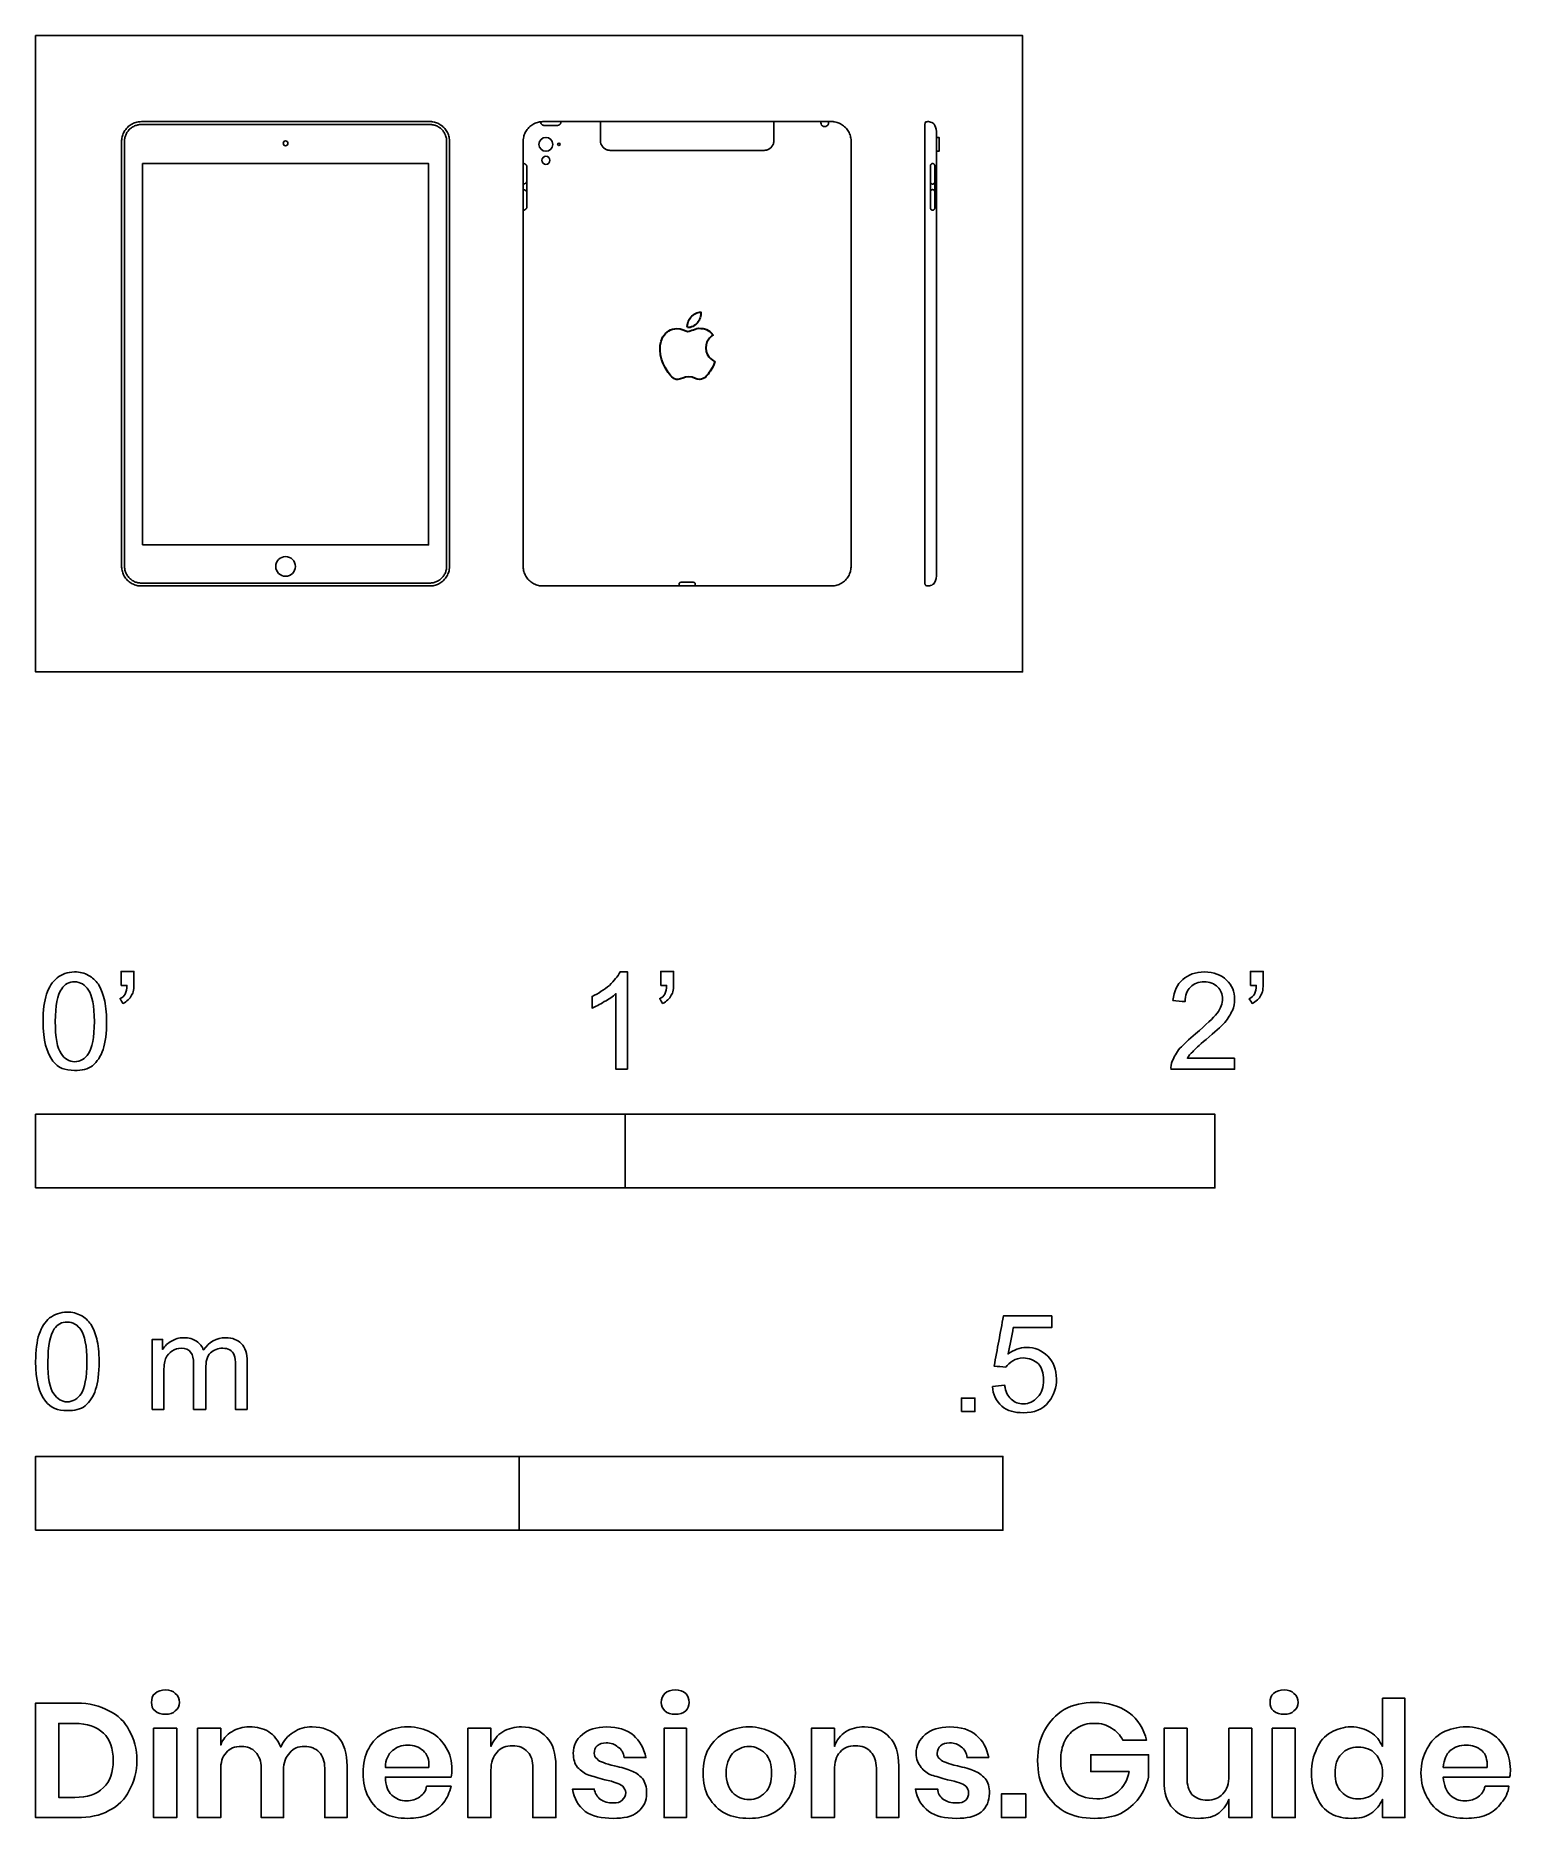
# Model space of a CAD drawing. Header units: metres. Extents: x 0 to 0.762, y -0.593 to 0.329.
import ezdxf

# ---------------------------------------------------------------- set-up
doc = ezdxf.new("R2010")
doc.units = ezdxf.units.M
for name, color, linetype, true_color in [('AG-DETAIL-DIAGRAM', 7, 'Continuous', 0xccff66), ('AG-DETAILS', 7, 'Continuous', 0x66ffff), ('AG-DIGITAL', 7, 'Continuous', 0x66ccff), ('N-SYMB', 7, 'Continuous', 0x800040), ('X-DIMENSIONS.GUIDE', 7, 'Continuous', 0x800080), ('X-VPRT', 6, 'Continuous', 0xff00ff)]:
    doc.layers.add(name, color=color, linetype=linetype, true_color=true_color)

msp = doc.modelspace()

# ---------------------------------------------------------------- linework, layer by layer
at = {"layer": 'AG-DETAIL-DIAGRAM'}
msp.add_rational_spline([(0.38164, 0.28445), (0.38164, 0.27954), (0.38164, 0.27463), (0.38164, 0.26962), (0.37663, 0.26962), (0.35671, 0.26962), (0.3368, 0.26962), (0.31689, 0.26962), (0.29697, 0.26962), (0.29196, 0.26962), (0.29196, 0.27463), (0.29196, 0.27954), (0.29196, 0.28445)], [1, 1, 1, 0.707106781187, 1, 1, 1, 1, 1, 0.707106781187, 1, 1, 1], degree=2, knots=[-2.349077, -2.349077, -2.349077, -1.962531, -1.962531, -1.652673, -1.652673, -0.084666, -0.084666, 1.483342, 1.483342, 1.7932, 1.7932, 2.179746, 2.179746, 2.179746], dxfattribs=at)
at = {"layer": 'AG-DETAILS'}
msp.add_circle((0.2705, 0.27272), 0.000644, dxfattribs=at)
msp.add_rational_spline([(0.05461, 0.04595), (0.04595, 0.04595), (0.04595, 0.05461), (0.04595, 0.16445), (0.04595, 0.27429), (0.04595, 0.28295), (0.05461, 0.28295), (0.1292, 0.28295), (0.20379, 0.28295), (0.21245, 0.28295), (0.21245, 0.27429), (0.21245, 0.16445), (0.21245, 0.05461), (0.21245, 0.04595), (0.20379, 0.04595), (0.1292, 0.04595), (0.05461, 0.04595)], [1, 0.707106781186, 1, 1, 1, 0.707106781187, 1, 1, 1, 0.707106781187, 1, 1, 1, 0.707106781186, 1, 1, 1], degree=2, knots=[0, 0, 0, 0.628319, 0.628319, 9.277137, 9.277137, 9.905456, 9.905456, 15.778684, 15.778684, 16.407003, 16.407003, 25.055822, 25.055822, 25.68414, 25.68414, 31.557369, 31.557369, 31.557369], dxfattribs=at)
at = {"layer": 'AG-DETAILS', "lineweight": 35}
for points, knots in [([(0.33693, 0.178), (0.33888, 0.17785), (0.34088, 0.179), (0.3421, 0.18047), (0.34331, 0.18195), (0.34414, 0.184), (0.34391, 0.18604), (0.34216, 0.18597), (0.34003, 0.18487), (0.33877, 0.1834), (0.33765, 0.18209), (0.33666, 0.18001), (0.33693, 0.178)], [3, 3, 3, 3, 4, 4, 4, 5, 5, 5, 6, 6, 6, 7, 7, 7, 7]), ([(0.34649, 0.16751), (0.34645, 0.17193), (0.35009, 0.17405), (0.35025, 0.17415), (0.3482, 0.17715), (0.34501, 0.17756), (0.34388, 0.17761), (0.34116, 0.17788), (0.33858, 0.17601), (0.3372, 0.17601), (0.33583, 0.17601), (0.3337, 0.17757), (0.33145, 0.17752), (0.32849, 0.17748), (0.32576, 0.1758), (0.32423, 0.17315), (0.32116, 0.16782), (0.32345, 0.15991), (0.32644, 0.15559), (0.32791, 0.15347), (0.32965, 0.15108), (0.33195, 0.15117), (0.33416, 0.15126), (0.33499, 0.1526), (0.33766, 0.1526), (0.34033, 0.1526), (0.34108, 0.15117), (0.34342, 0.15121), (0.34579, 0.15126), (0.3473, 0.15338), (0.34875, 0.1555), (0.35043, 0.15796), (0.35113, 0.16033), (0.35117, 0.16046), (0.35111, 0.16048), (0.34653, 0.16224), (0.34649, 0.16751)], [0, 0, 0, 0, 1, 1, 1, 2, 2, 2, 3, 3, 3, 4, 4, 4, 5, 5, 5, 6, 6, 6, 7, 7, 7, 8, 8, 8, 9, 9, 9, 10, 10, 10, 11, 11, 11, 12, 12, 12, 12])]:
    msp.add_open_spline(points, degree=3, knots=knots, dxfattribs=at)
at = {"layer": 'AG-DIGITAL'}
msp.add_line((0.25399, 0.24737), (0.25399, 0.2541), dxfattribs=at)
for points in [[(0.46575, 0.26913), (0.46575, 0.27631), (0.46706, 0.27631), (0.46706, 0.26913)], [(0.05528, 0.06564), (0.05528, 0.26276), (0.20312, 0.26276), (0.20312, 0.06564)]]:
    msp.add_lwpolyline(points, close=True, dxfattribs=at)
for points in [[(0.46261, 0.25326), (0.46261, 0.24822)], [(0.46479, 0.24822), (0.46479, 0.25326)]]:
    msp.add_lwpolyline(points, dxfattribs=at)
for centre, radius in [((0.1292, 0.27324), 0.00125), ((0.26379, 0.27272), 0.00359), ((0.26379, 0.26446), 0.0021), ((0.1292, 0.05456), 0.00508)]:
    msp.add_circle(centre, radius, dxfattribs=at)
msp.add_arc((0.40793, 0.2839), 0.00201, 163.9759, 16.0241, dxfattribs=at)
for points, weights, knots in [([(0.05461, 0.04445), (0.04445, 0.04445), (0.04445, 0.05461), (0.04445, 0.16445), (0.04445, 0.27429), (0.04445, 0.28445), (0.05461, 0.28445), (0.1292, 0.28445), (0.20379, 0.28445), (0.21395, 0.28445), (0.21395, 0.27429), (0.21395, 0.16445), (0.21395, 0.05461), (0.21395, 0.04445), (0.20379, 0.04445), (0.1292, 0.04445), (0.05461, 0.04445)], [1, 0.707106781187, 1, 1, 1, 0.707106781187, 1, 1, 1, 0.707106781187, 1, 1, 1, 0.707106781187, 1, 1, 1], [0, 0, 0, 0.628319, 0.628319, 9.277137, 9.277137, 9.905456, 9.905456, 15.778684, 15.778684, 16.407003, 16.407003, 25.055822, 25.055822, 25.68414, 25.68414, 31.557369, 31.557369, 31.557369]), ([(0.26221, 0.04445), (0.25205, 0.04445), (0.25205, 0.05461), (0.25205, 0.16445), (0.25205, 0.27429), (0.25205, 0.28445), (0.26221, 0.28445), (0.3368, 0.28445), (0.41139, 0.28445), (0.42155, 0.28445), (0.42155, 0.27429), (0.42155, 0.16445), (0.42155, 0.05461), (0.42155, 0.04445), (0.41139, 0.04445), (0.3368, 0.04445), (0.26221, 0.04445)], [1, 0.707106781187, 1, 1, 1, 0.707106781187, 1, 1, 1, 0.707106781187, 1, 1, 1, 0.707106781187, 1, 1, 1], [0, 0, 0, 0.628319, 0.628319, 9.277137, 9.277137, 9.905456, 9.905456, 15.778684, 15.778684, 16.407003, 16.407003, 25.055822, 25.055822, 25.68414, 25.68414, 31.557369, 31.557369, 31.557369]), ([(0.26099, 0.28438), (0.26106, 0.28251), (0.26292, 0.28251), (0.2663, 0.28251), (0.26968, 0.28251), (0.27162, 0.28251), (0.27162, 0.28445)], [1, 0.72040607677, 1, 1, 1, 0.707106781187, 1], [0.0028945, 0.0028945, 0.0028945, 0.119717, 0.119717, 0.3858117, 0.3858117, 0.5055287, 0.5055287, 0.5055287]), ([(0.25205, 0.25217), (0.25399, 0.25217), (0.25399, 0.2541), (0.25399, 0.25748), (0.25399, 0.26086), (0.25399, 0.2628), (0.25205, 0.2628)], [1, 0.707106781187, 1, 1, 1, 0.707106781187, 1], [0, 0, 0, 0.119717, 0.119717, 0.3858117, 0.3858117, 0.5055287, 0.5055287, 0.5055287]), ([(0.4637, 0.25217), (0.46479, 0.25217), (0.46479, 0.25326), (0.46479, 0.25748), (0.46479, 0.26171), (0.46479, 0.2628), (0.4637, 0.2628), (0.46261, 0.2628), (0.46261, 0.26171), (0.46261, 0.25748), (0.46261, 0.25326), (0.46261, 0.25217), (0.4637, 0.25217)], [1, 0.707106781186, 1, 1, 1, 0.707106781186, 1, 0.707106781187, 1, 1, 1, 0.707106781187, 1], [0, 0, 0, 0.0675402, 0.0675402, 0.4000685, 0.4000685, 0.4676086, 0.4676086, 0.5351488, 0.5351488, 0.8676771, 0.8676771, 0.9352173, 0.9352173, 0.9352173]), ([(0.25205, 0.23868), (0.25399, 0.23868), (0.25399, 0.24061), (0.25399, 0.24399), (0.25399, 0.24737), (0.25399, 0.24931), (0.25205, 0.24931)], [1, 0.707106781187, 1, 1, 1, 0.707106781187, 1], [0, 0, 0, 0.119717, 0.119717, 0.3858117, 0.3858117, 0.5055287, 0.5055287, 0.5055287]), ([(0.4637, 0.23868), (0.46479, 0.23868), (0.46479, 0.23977), (0.46479, 0.24399), (0.46479, 0.24822), (0.46479, 0.24931), (0.4637, 0.24931), (0.46261, 0.24931), (0.46261, 0.24822), (0.46261, 0.24399), (0.46261, 0.23977), (0.46261, 0.23868), (0.4637, 0.23868)], [1, 0.707106781186, 1, 1, 1, 0.707106781186, 1, 0.707106781187, 1, 1, 1, 0.707106781187, 1], [0, 0, 0, 0.0675402, 0.0675402, 0.4000685, 0.4000685, 0.4676086, 0.4676086, 0.5351488, 0.5351488, 0.8676771, 0.8676771, 0.9352173, 0.9352173, 0.9352173]), ([(0.341, 0.0454), (0.341, 0.04445), (0.34005, 0.04445), (0.3368, 0.04445), (0.33355, 0.04445), (0.3326, 0.04445), (0.3326, 0.0454), (0.3326, 0.04635), (0.33355, 0.04635), (0.3368, 0.04635), (0.34005, 0.04635), (0.341, 0.04635), (0.341, 0.0454)], [1, 0.707106781187, 1, 1, 1, 0.707106781187, 1, 0.707106781187, 1, 1, 1, 0.707106781187, 1], [0, 0, 0, 0.0586138, 0.0586138, 0.1866768, 0.1866768, 0.2452906, 0.2452906, 0.3039044, 0.3039044, 0.4319675, 0.4319675, 0.4905813, 0.4905813, 0.4905813])]:
    msp.add_rational_spline(points, weights, degree=2, knots=knots, dxfattribs=at)
msp.add_open_spline([(0.46575, 0.27759), (0.46575, 0.28257), (0.46281, 0.28445), (0.46133, 0.28445), (0.45965, 0.28445), (0.45965, 0.28305), (0.45965, 0.24352), (0.45965, 0.20398), (0.45965, 0.16445), (0.45965, 0.12492), (0.45965, 0.08538), (0.45965, 0.04585), (0.45965, 0.04445), (0.46133, 0.04445), (0.46281, 0.04445), (0.46575, 0.04633), (0.46575, 0.05131), (0.46575, 0.08902), (0.46575, 0.12674), (0.46575, 0.16445), (0.46575, 0.20216), (0.46575, 0.23988), (0.46575, 0.27759)], degree=3, knots=[-5.17673, -5.17673, -5.17673, -5.17673, -5.007566, -4.838403, -4.66924, -4.66924, -4.66924, 0, 0, 0, 4.66924, 4.66924, 4.66924, 4.838403, 5.007566, 5.17673, 5.17673, 5.17673, 9.631177, 9.631177, 9.631177, 14.085625, 14.085625, 14.085625, 14.085625], dxfattribs=at)
at = {"layer": 'N-SYMB'}
for points in [[(0, -0.2667), (0, -0.2286), (0.3048, -0.2286), (0.3048, -0.2667)], [(0.3048, -0.2667), (0.3048, -0.2286), (0.6096, -0.2286), (0.6096, -0.2667)], [(0.47861, -0.38228), (0.47861, -0.37535), (0.48554, -0.37535), (0.48554, -0.38228)], [(0, -0.44362), (0, -0.40552), (0.25, -0.40552), (0.25, -0.44362)], [(0.25, -0.44362), (0.25, -0.40552), (0.5, -0.40552), (0.5, -0.44362)]]:
    msp.add_lwpolyline(points, close=True, dxfattribs=at)
for points, knots in [([(0.00383, -0.18067), (0.00383, -0.17494), (0.00443, -0.17012), (0.00564, -0.16651), (0.00684, -0.16289), (0.00865, -0.16018), (0.01106, -0.15808), (0.01347, -0.15627), (0.01648, -0.15506), (0.02009, -0.15506), (0.02281, -0.15506), (0.02522, -0.15567), (0.02732, -0.15687), (0.02943, -0.15777), (0.03094, -0.15958), (0.03244, -0.16139), (0.03365, -0.1635), (0.03455, -0.16591), (0.03546, -0.16892), (0.03606, -0.17193), (0.03666, -0.17585), (0.03666, -0.18067), (0.03666, -0.18669), (0.03606, -0.19151), (0.03485, -0.19512), (0.03365, -0.19874), (0.03184, -0.20145), (0.02943, -0.20356), (0.02702, -0.20536), (0.02401, -0.20597), (0.02009, -0.20597), (0.01528, -0.20597), (0.01166, -0.20476), (0.00895, -0.20115), (0.00564, -0.19693), (0.00383, -0.1903), (0.00383, -0.18067)], [0, 0, 0, 0, 1, 1, 1, 2, 2, 2, 3, 3, 3, 4, 4, 4, 5, 5, 5, 6, 6, 6, 7, 7, 7, 8, 8, 8, 9, 9, 9, 10, 10, 10, 11, 11, 11, 12, 12, 12, 12]), ([(0.04419, -0.16199), (0.04419, -0.15958), (0.04419, -0.15717), (0.04419, -0.15476), (0.0464, -0.15476), (0.04861, -0.15476), (0.05082, -0.15476), (0.05082, -0.15667), (0.05082, -0.15858), (0.05082, -0.16048), (0.05082, -0.1635), (0.05052, -0.16591), (0.04961, -0.16711), (0.04871, -0.16892), (0.0472, -0.17042), (0.04509, -0.17133), (0.04459, -0.17053), (0.04409, -0.16972), (0.04359, -0.16892), (0.04479, -0.16832), (0.0457, -0.16771), (0.0463, -0.16651), (0.0469, -0.1653), (0.0472, -0.1638), (0.0472, -0.16199), (0.0462, -0.16199), (0.0452, -0.16199), (0.04419, -0.16199)], [0, 0, 0, 0, 1, 1, 1, 2, 2, 2, 3, 3, 3, 4, 4, 4, 5, 5, 5, 6, 6, 6, 7, 7, 7, 8, 8, 8, 9, 9, 9, 9]), ([(0.306, -0.20536), (0.304, -0.20536), (0.30199, -0.20536), (0.29998, -0.20536), (0.29998, -0.19231), (0.29998, -0.17926), (0.29998, -0.16621), (0.29847, -0.16771), (0.29637, -0.16922), (0.29396, -0.17042), (0.29155, -0.17193), (0.28944, -0.17314), (0.28763, -0.17374), (0.28763, -0.17173), (0.28763, -0.16972), (0.28763, -0.16771), (0.29094, -0.16621), (0.29396, -0.1641), (0.29667, -0.16199), (0.29908, -0.15958), (0.30088, -0.15747), (0.30209, -0.15506), (0.30339, -0.15506), (0.3047, -0.15506), (0.306, -0.15506), (0.306, -0.17183), (0.306, -0.1886), (0.306, -0.20536)], [0, 0, 0, 0, 1, 1, 1, 2, 2, 2, 3, 3, 3, 4, 4, 4, 5, 5, 5, 6, 6, 6, 7, 7, 7, 8, 8, 8, 9, 9, 9, 9]), ([(0.32317, -0.16199), (0.32317, -0.15958), (0.32317, -0.15717), (0.32317, -0.15476), (0.32538, -0.15476), (0.32759, -0.15476), (0.3298, -0.15476), (0.3298, -0.15667), (0.3298, -0.15858), (0.3298, -0.16048), (0.3298, -0.1635), (0.3295, -0.16591), (0.3286, -0.16711), (0.32769, -0.16892), (0.32619, -0.17042), (0.32408, -0.17133), (0.32358, -0.17053), (0.32307, -0.16972), (0.32257, -0.16892), (0.32378, -0.16832), (0.32468, -0.16771), (0.32528, -0.16651), (0.32588, -0.1653), (0.32619, -0.1638), (0.32619, -0.16199), (0.32518, -0.16199), (0.32418, -0.16199), (0.32317, -0.16199)], [0, 0, 0, 0, 1, 1, 1, 2, 2, 2, 3, 3, 3, 4, 4, 4, 5, 5, 5, 6, 6, 6, 7, 7, 7, 8, 8, 8, 9, 9, 9, 9]), ([(0.61984, -0.19964), (0.61984, -0.20155), (0.61984, -0.20346), (0.61984, -0.20536), (0.6089, -0.20536), (0.59795, -0.20536), (0.58701, -0.20536), (0.58671, -0.20416), (0.58701, -0.20265), (0.58761, -0.20115), (0.58852, -0.19904), (0.58972, -0.19663), (0.59153, -0.19452), (0.59364, -0.19241), (0.59605, -0.19), (0.59966, -0.18699), (0.60508, -0.18247), (0.6087, -0.17886), (0.6108, -0.17645), (0.61261, -0.17374), (0.61352, -0.17133), (0.61352, -0.16892), (0.61352, -0.16651), (0.61261, -0.1644), (0.61111, -0.16289), (0.6093, -0.16109), (0.60689, -0.16018), (0.60418, -0.16018), (0.60117, -0.16018), (0.59876, -0.16109), (0.59695, -0.16289), (0.59514, -0.1647), (0.59424, -0.16711), (0.59424, -0.17042), (0.59213, -0.17022), (0.59002, -0.17002), (0.58791, -0.16982), (0.58852, -0.165), (0.59002, -0.16139), (0.59303, -0.15898), (0.59574, -0.15657), (0.59966, -0.15506), (0.60418, -0.15506), (0.609, -0.15506), (0.61291, -0.15657), (0.61562, -0.15928), (0.61864, -0.16199), (0.61984, -0.1653), (0.61984, -0.16922), (0.61984, -0.17103), (0.61954, -0.17314), (0.61864, -0.17494), (0.61773, -0.17705), (0.61653, -0.17886), (0.61472, -0.18127), (0.61261, -0.18338), (0.6096, -0.18609), (0.60508, -0.19), (0.60147, -0.19302), (0.59906, -0.19512), (0.59815, -0.19633), (0.59695, -0.19723), (0.59605, -0.19844), (0.59544, -0.19964), (0.60358, -0.19964), (0.61171, -0.19964), (0.61984, -0.19964)], [0, 0, 0, 0, 1, 1, 1, 2, 2, 2, 3, 3, 3, 4, 4, 4, 5, 5, 5, 6, 6, 6, 7, 7, 7, 8, 8, 8, 9, 9, 9, 10, 10, 10, 11, 11, 11, 12, 12, 12, 13, 13, 13, 14, 14, 14, 15, 15, 15, 16, 16, 16, 17, 17, 17, 18, 18, 18, 19, 19, 19, 20, 20, 20, 21, 21, 21, 22, 22, 22, 22]), ([(0.62797, -0.16199), (0.62797, -0.15958), (0.62797, -0.15717), (0.62797, -0.15476), (0.63018, -0.15476), (0.63239, -0.15476), (0.6346, -0.15476), (0.6346, -0.15667), (0.6346, -0.15858), (0.6346, -0.16048), (0.6346, -0.1635), (0.6343, -0.16591), (0.6334, -0.16711), (0.63249, -0.16892), (0.63099, -0.17042), (0.62888, -0.17133), (0.62838, -0.17053), (0.62787, -0.16972), (0.62737, -0.16892), (0.62858, -0.16832), (0.62948, -0.16771), (0.63008, -0.16651), (0.63068, -0.1653), (0.63099, -0.1638), (0.63099, -0.16199), (0.62998, -0.16199), (0.62898, -0.16199), (0.62797, -0.16199)], [0, 0, 0, 0, 1, 1, 1, 2, 2, 2, 3, 3, 3, 4, 4, 4, 5, 5, 5, 6, 6, 6, 7, 7, 7, 8, 8, 8, 9, 9, 9, 9]), ([(0.01015, -0.18067), (0.01015, -0.1891), (0.01106, -0.19452), (0.01317, -0.19723), (0.01497, -0.19994), (0.01738, -0.20145), (0.02009, -0.20145), (0.02311, -0.20145), (0.02552, -0.19994), (0.02732, -0.19723), (0.02913, -0.19452), (0.03034, -0.1891), (0.03034, -0.18067), (0.03034, -0.17253), (0.02913, -0.16711), (0.02732, -0.1644), (0.02552, -0.16169), (0.02311, -0.16018), (0.02009, -0.16018), (0.01738, -0.16018), (0.01497, -0.16139), (0.01347, -0.1638), (0.01136, -0.16681), (0.01015, -0.17253), (0.01015, -0.18067)], [0, 0, 0, 0, 1, 1, 1, 2, 2, 2, 3, 3, 3, 4, 4, 4, 5, 5, 5, 6, 6, 6, 7, 7, 7, 8, 8, 8, 8]), ([(0, -0.35649), (0, -0.35077), (0.0006, -0.34595), (0.00181, -0.34233), (0.00301, -0.33872), (0.00482, -0.33601), (0.00723, -0.3339), (0.00964, -0.33209), (0.01265, -0.33089), (0.01627, -0.33089), (0.01898, -0.33089), (0.02139, -0.33149), (0.02349, -0.33269), (0.0256, -0.3336), (0.02711, -0.3354), (0.02861, -0.33721), (0.02982, -0.33932), (0.03072, -0.34173), (0.03163, -0.34474), (0.03223, -0.34775), (0.03283, -0.35167), (0.03283, -0.35649), (0.03283, -0.36251), (0.03223, -0.36733), (0.03102, -0.37095), (0.02982, -0.37456), (0.02801, -0.37727), (0.0256, -0.37938), (0.02319, -0.38119), (0.02018, -0.38179), (0.01627, -0.38179), (0.01145, -0.38179), (0.00783, -0.38059), (0.00512, -0.37697), (0.00181, -0.37275), (0, -0.36613), (0, -0.35649)], [0, 0, 0, 0, 1, 1, 1, 2, 2, 2, 3, 3, 3, 4, 4, 4, 5, 5, 5, 6, 6, 6, 7, 7, 7, 8, 8, 8, 9, 9, 9, 10, 10, 10, 11, 11, 11, 12, 12, 12, 12]), ([(0.00633, -0.35649), (0.00633, -0.36492), (0.00723, -0.37034), (0.00934, -0.37306), (0.01114, -0.37577), (0.01355, -0.37727), (0.01627, -0.37727), (0.01928, -0.37727), (0.02169, -0.37577), (0.02349, -0.37306), (0.0253, -0.37034), (0.02651, -0.36492), (0.02651, -0.35649), (0.02651, -0.34836), (0.0253, -0.34293), (0.02349, -0.34022), (0.02169, -0.33751), (0.01928, -0.33601), (0.01627, -0.33601), (0.01355, -0.33601), (0.01114, -0.33721), (0.00964, -0.33962), (0.00753, -0.34263), (0.00633, -0.34836), (0.00633, -0.35649)], [0, 0, 0, 0, 1, 1, 1, 2, 2, 2, 3, 3, 3, 4, 4, 4, 5, 5, 5, 6, 6, 6, 7, 7, 7, 8, 8, 8, 8]), ([(0.49458, -0.36933), (0.49669, -0.36913), (0.4988, -0.36893), (0.5009, -0.36873), (0.50151, -0.37204), (0.50241, -0.37415), (0.50422, -0.37596), (0.50602, -0.37746), (0.50813, -0.37837), (0.51054, -0.37837), (0.51355, -0.37837), (0.51596, -0.37716), (0.51807, -0.37475), (0.52018, -0.37264), (0.52108, -0.36963), (0.52108, -0.36602), (0.52108, -0.3624), (0.52018, -0.35969), (0.51837, -0.35758), (0.51627, -0.35578), (0.51355, -0.35457), (0.51054, -0.35457), (0.50843, -0.35457), (0.50663, -0.35517), (0.50512, -0.35608), (0.50361, -0.35698), (0.50241, -0.35819), (0.50151, -0.35939), (0.4995, -0.35919), (0.49749, -0.35899), (0.49548, -0.35879), (0.49709, -0.35015), (0.49869, -0.34152), (0.5003, -0.33288), (0.50863, -0.33288), (0.51697, -0.33288), (0.5253, -0.33288), (0.5253, -0.33489), (0.5253, -0.3369), (0.5253, -0.33891), (0.51867, -0.33891), (0.51205, -0.33891), (0.50542, -0.33891), (0.50452, -0.34343), (0.50361, -0.34794), (0.50271, -0.35246), (0.50572, -0.35035), (0.50873, -0.34915), (0.51205, -0.34915), (0.51657, -0.34915), (0.52018, -0.35066), (0.52319, -0.35367), (0.5262, -0.35668), (0.52771, -0.3606), (0.52771, -0.36541), (0.52771, -0.36993), (0.52651, -0.37385), (0.5238, -0.37716), (0.52048, -0.38138), (0.51627, -0.38288), (0.51054, -0.38288), (0.50602, -0.38288), (0.50241, -0.38198), (0.4994, -0.37957), (0.49669, -0.37686), (0.49488, -0.37355), (0.49458, -0.36933)], [0, 0, 0, 0, 1, 1, 1, 2, 2, 2, 3, 3, 3, 4, 4, 4, 5, 5, 5, 6, 6, 6, 7, 7, 7, 8, 8, 8, 9, 9, 9, 10, 10, 10, 11, 11, 11, 12, 12, 12, 13, 13, 13, 14, 14, 14, 15, 15, 15, 16, 16, 16, 17, 17, 17, 18, 18, 18, 19, 19, 19, 20, 20, 20, 21, 21, 21, 22, 22, 22, 22]), ([(0.06024, -0.38119), (0.06024, -0.36914), (0.06024, -0.35709), (0.06024, -0.34504), (0.06205, -0.34504), (0.06386, -0.34504), (0.06566, -0.34504), (0.06566, -0.34675), (0.06566, -0.34846), (0.06566, -0.35016), (0.06687, -0.34836), (0.06837, -0.34685), (0.07018, -0.34595), (0.07199, -0.34474), (0.0741, -0.34414), (0.07651, -0.34414), (0.07922, -0.34414), (0.08163, -0.34474), (0.08313, -0.34595), (0.08494, -0.34715), (0.08614, -0.34866), (0.08675, -0.35047), (0.08976, -0.34625), (0.09337, -0.34414), (0.09819, -0.34414), (0.10181, -0.34414), (0.10452, -0.34534), (0.10633, -0.34715), (0.10843, -0.34926), (0.10934, -0.35227), (0.10934, -0.35649), (0.10934, -0.36472), (0.10934, -0.37296), (0.10934, -0.38119), (0.10733, -0.38119), (0.10532, -0.38119), (0.10331, -0.38119), (0.10331, -0.37366), (0.10331, -0.36613), (0.10331, -0.3586), (0.10331, -0.35589), (0.10301, -0.35438), (0.10271, -0.35318), (0.10211, -0.35197), (0.10151, -0.35107), (0.1003, -0.35047), (0.0994, -0.34986), (0.09819, -0.34956), (0.09669, -0.34956), (0.09428, -0.34956), (0.09217, -0.35047), (0.09036, -0.35197), (0.08855, -0.35378), (0.08795, -0.35649), (0.08795, -0.3601), (0.08795, -0.36713), (0.08795, -0.37416), (0.08795, -0.38119), (0.08584, -0.38119), (0.08373, -0.38119), (0.08163, -0.38119), (0.08163, -0.37336), (0.08163, -0.36553), (0.08163, -0.35769), (0.08163, -0.35498), (0.08133, -0.35287), (0.08012, -0.35167), (0.07922, -0.35016), (0.07741, -0.34956), (0.0753, -0.34956), (0.07349, -0.34956), (0.07199, -0.34986), (0.07048, -0.35107), (0.06898, -0.35197), (0.06807, -0.35318), (0.06717, -0.35498), (0.06657, -0.35679), (0.06627, -0.3592), (0.06627, -0.36251), (0.06627, -0.36874), (0.06627, -0.37496), (0.06627, -0.38119), (0.06426, -0.38119), (0.06225, -0.38119), (0.06024, -0.38119)], [0, 0, 0, 0, 1, 1, 1, 2, 2, 2, 3, 3, 3, 4, 4, 4, 5, 5, 5, 6, 6, 6, 7, 7, 7, 8, 8, 8, 9, 9, 9, 10, 10, 10, 11, 11, 11, 12, 12, 12, 13, 13, 13, 14, 14, 14, 15, 15, 15, 16, 16, 16, 17, 17, 17, 18, 18, 18, 19, 19, 19, 20, 20, 20, 21, 21, 21, 22, 22, 22, 23, 23, 23, 24, 24, 24, 25, 25, 25, 26, 26, 26, 27, 27, 27, 28, 28, 28, 28])]:
    msp.add_open_spline(points, degree=3, knots=knots, dxfattribs=at)
at = {"layer": 'X-DIMENSIONS.GUIDE'}
for points in [[(0.07292, -0.546), (0.07292, -0.5922), (0.061, -0.5922), (0.061, -0.546)], [(0.33642, -0.546), (0.33642, -0.5922), (0.32487, -0.5922), (0.32487, -0.546)], [(0.65118, -0.546), (0.65118, -0.5922), (0.63927, -0.5922), (0.63927, -0.546)], [(0.51185, -0.57993), (0.51185, -0.5922), (0.49922, -0.5922), (0.49922, -0.57993)]]:
    msp.add_lwpolyline(points, close=True, dxfattribs=at)
for points, knots in [([(0.05234, -0.5626), (0.05234, -0.56838), (0.0509, -0.57379), (0.04837, -0.57812), (0.0462, -0.58282), (0.04259, -0.58607), (0.0379, -0.58859), (0.03321, -0.59112), (0.02779, -0.5922), (0.0213, -0.5922), (0.0142, -0.5922), (0.0071, -0.5922), (0, -0.5922), (0, -0.57247), (0, -0.55274), (0, -0.533), (0.0071, -0.533), (0.0142, -0.533), (0.0213, -0.533), (0.02779, -0.533), (0.03321, -0.53445), (0.0379, -0.53697), (0.04259, -0.53914), (0.0462, -0.54275), (0.04837, -0.54708), (0.0509, -0.55141), (0.05234, -0.55683), (0.05234, -0.5626)], [0, 0, 0, 0, 1, 1, 1, 2, 2, 2, 3, 3, 3, 4, 4, 4, 5, 5, 5, 6, 6, 6, 7, 7, 7, 8, 8, 8, 9, 9, 9, 9]), ([(0.05992, -0.53264), (0.05992, -0.53084), (0.06028, -0.52903), (0.06173, -0.52795), (0.06317, -0.52687), (0.06497, -0.52614), (0.06714, -0.52614), (0.06931, -0.52614), (0.07111, -0.52687), (0.07219, -0.52795), (0.07364, -0.52903), (0.07436, -0.53084), (0.07436, -0.53264), (0.07436, -0.53445), (0.07364, -0.53589), (0.07219, -0.53697), (0.07111, -0.53842), (0.06931, -0.53878), (0.06714, -0.53878), (0.06497, -0.53878), (0.06317, -0.53842), (0.06173, -0.53697), (0.06028, -0.53589), (0.05992, -0.53445), (0.05992, -0.53264)], [0, 0, 0, 0, 1, 1, 1, 2, 2, 2, 3, 3, 3, 4, 4, 4, 5, 5, 5, 6, 6, 6, 7, 7, 7, 8, 8, 8, 8]), ([(0.32343, -0.53264), (0.32343, -0.53084), (0.32415, -0.52903), (0.32523, -0.52795), (0.32667, -0.52687), (0.32848, -0.52614), (0.33065, -0.52614), (0.33281, -0.52614), (0.33462, -0.52687), (0.33606, -0.52795), (0.33714, -0.52903), (0.33786, -0.53084), (0.33786, -0.53264), (0.33786, -0.53445), (0.33714, -0.53589), (0.33606, -0.53697), (0.33462, -0.53842), (0.33281, -0.53878), (0.33065, -0.53878), (0.32848, -0.53878), (0.32667, -0.53842), (0.32523, -0.53697), (0.32415, -0.53589), (0.32343, -0.53445), (0.32343, -0.53264)], [0, 0, 0, 0, 1, 1, 1, 2, 2, 2, 3, 3, 3, 4, 4, 4, 5, 5, 5, 6, 6, 6, 7, 7, 7, 8, 8, 8, 8]), ([(0.54723, -0.53264), (0.55444, -0.53264), (0.56022, -0.53445), (0.56527, -0.53806), (0.56997, -0.54131), (0.57285, -0.54636), (0.5743, -0.55213), (0.57021, -0.55213), (0.56612, -0.55213), (0.56202, -0.55213), (0.56058, -0.54961), (0.55878, -0.54744), (0.55625, -0.546), (0.55372, -0.54419), (0.55083, -0.54347), (0.54723, -0.54347), (0.54398, -0.54347), (0.54073, -0.54419), (0.5382, -0.546), (0.53567, -0.54744), (0.53351, -0.54961), (0.53206, -0.5525), (0.53062, -0.55538), (0.5299, -0.55899), (0.5299, -0.5626), (0.5299, -0.5691), (0.5317, -0.57379), (0.53495, -0.5774), (0.5382, -0.58065), (0.54289, -0.58246), (0.54867, -0.58246), (0.55264, -0.58246), (0.55625, -0.58137), (0.5595, -0.57885), (0.56239, -0.57632), (0.56455, -0.57271), (0.56527, -0.56838), (0.55866, -0.56838), (0.55204, -0.56838), (0.54542, -0.56838), (0.54542, -0.56549), (0.54542, -0.5626), (0.54542, -0.55971), (0.55541, -0.55971), (0.56539, -0.55971), (0.57538, -0.55971), (0.57538, -0.56356), (0.57538, -0.56742), (0.57538, -0.57127), (0.5743, -0.57524), (0.57285, -0.57885), (0.57033, -0.58209), (0.5678, -0.58534), (0.56491, -0.58787), (0.56094, -0.59004), (0.55697, -0.59184), (0.55228, -0.59256), (0.54723, -0.59256), (0.54145, -0.59256), (0.5364, -0.59148), (0.5317, -0.58895), (0.52737, -0.58643), (0.52412, -0.58282), (0.5216, -0.57848), (0.51907, -0.57379), (0.51799, -0.56874), (0.51799, -0.5626), (0.51799, -0.55683), (0.51907, -0.55177), (0.5216, -0.54708), (0.52412, -0.54239), (0.52737, -0.53914), (0.5317, -0.53625), (0.5364, -0.53373), (0.54145, -0.53264), (0.54723, -0.53264)], [0, 0, 0, 0, 1, 1, 1, 2, 2, 2, 3, 3, 3, 4, 4, 4, 5, 5, 5, 6, 6, 6, 7, 7, 7, 8, 8, 8, 9, 9, 9, 10, 10, 10, 11, 11, 11, 12, 12, 12, 13, 13, 13, 14, 14, 14, 15, 15, 15, 16, 16, 16, 17, 17, 17, 18, 18, 18, 19, 19, 19, 20, 20, 20, 21, 21, 21, 22, 22, 22, 23, 23, 23, 24, 24, 24, 25, 25, 25, 25]), ([(0.63819, -0.53264), (0.63819, -0.53084), (0.63855, -0.52903), (0.63999, -0.52795), (0.64144, -0.52687), (0.64324, -0.52614), (0.64541, -0.52614), (0.64757, -0.52614), (0.64938, -0.52687), (0.65046, -0.52795), (0.65191, -0.52903), (0.65263, -0.53084), (0.65263, -0.53264), (0.65263, -0.53445), (0.65191, -0.53589), (0.65046, -0.53697), (0.64938, -0.53842), (0.64757, -0.53878), (0.64541, -0.53878), (0.64324, -0.53878), (0.64144, -0.53842), (0.63999, -0.53697), (0.63855, -0.53589), (0.63819, -0.53445), (0.63819, -0.53264)], [0, 0, 0, 0, 1, 1, 1, 2, 2, 2, 3, 3, 3, 4, 4, 4, 5, 5, 5, 6, 6, 6, 7, 7, 7, 8, 8, 8, 8]), ([(0.68006, -0.54528), (0.68403, -0.54528), (0.68728, -0.54636), (0.69017, -0.54816), (0.69306, -0.54997), (0.69486, -0.5525), (0.6963, -0.55538), (0.6963, -0.54708), (0.6963, -0.53878), (0.6963, -0.53048), (0.70015, -0.53048), (0.704, -0.53048), (0.70786, -0.53048), (0.70786, -0.55105), (0.70786, -0.57163), (0.70786, -0.5922), (0.704, -0.5922), (0.70015, -0.5922), (0.6963, -0.5922), (0.6963, -0.58907), (0.6963, -0.58594), (0.6963, -0.58282), (0.69486, -0.5857), (0.69306, -0.58823), (0.69017, -0.59004), (0.68728, -0.5922), (0.68403, -0.59256), (0.68006, -0.59256), (0.67609, -0.59256), (0.67284, -0.59184), (0.66959, -0.59004), (0.66634, -0.58823), (0.66382, -0.58534), (0.66237, -0.58173), (0.66057, -0.57812), (0.65949, -0.57415), (0.65949, -0.5691), (0.65949, -0.56441), (0.66057, -0.56008), (0.66237, -0.55647), (0.66382, -0.55286), (0.66634, -0.54997), (0.66959, -0.54816), (0.67284, -0.54636), (0.67609, -0.54528), (0.68006, -0.54528)], [0, 0, 0, 0, 1, 1, 1, 2, 2, 2, 3, 3, 3, 4, 4, 4, 5, 5, 5, 6, 6, 6, 7, 7, 7, 8, 8, 8, 9, 9, 9, 10, 10, 10, 11, 11, 11, 12, 12, 12, 13, 13, 13, 14, 14, 14, 15, 15, 15, 15]), ([(0.02021, -0.58173), (0.02671, -0.58173), (0.0314, -0.58029), (0.03501, -0.57668), (0.03862, -0.57343), (0.04007, -0.56874), (0.04007, -0.5626), (0.04007, -0.55647), (0.03862, -0.55177), (0.03501, -0.54852), (0.0314, -0.54528), (0.02671, -0.54347), (0.02021, -0.54347), (0.01745, -0.54347), (0.01468, -0.54347), (0.01191, -0.54347), (0.01191, -0.55623), (0.01191, -0.56898), (0.01191, -0.58173), (0.01468, -0.58173), (0.01745, -0.58173), (0.02021, -0.58173)], [0, 0, 0, 0, 1, 1, 1, 2, 2, 2, 3, 3, 3, 4, 4, 4, 5, 5, 5, 6, 6, 6, 7, 7, 7, 7]), ([(0.14294, -0.54528), (0.14836, -0.54528), (0.15305, -0.54708), (0.1563, -0.55033), (0.15955, -0.55394), (0.16099, -0.55899), (0.16099, -0.56549), (0.16099, -0.57439), (0.16099, -0.5833), (0.16099, -0.5922), (0.15714, -0.5922), (0.15329, -0.5922), (0.14944, -0.5922), (0.14944, -0.58366), (0.14944, -0.57512), (0.14944, -0.56657), (0.14944, -0.56296), (0.14836, -0.56044), (0.14655, -0.55827), (0.14475, -0.55647), (0.14222, -0.55538), (0.13897, -0.55538), (0.13572, -0.55538), (0.1332, -0.55647), (0.13139, -0.55863), (0.12923, -0.5608), (0.12814, -0.56369), (0.12814, -0.56766), (0.12814, -0.57584), (0.12814, -0.58402), (0.12814, -0.5922), (0.12429, -0.5922), (0.12044, -0.5922), (0.11659, -0.5922), (0.11659, -0.58366), (0.11659, -0.57512), (0.11659, -0.56657), (0.11659, -0.56296), (0.11551, -0.56044), (0.1137, -0.55827), (0.1119, -0.55647), (0.10937, -0.55538), (0.10649, -0.55538), (0.10288, -0.55538), (0.10035, -0.55647), (0.09854, -0.55863), (0.09638, -0.5608), (0.09566, -0.56369), (0.09566, -0.56766), (0.09566, -0.57584), (0.09566, -0.58402), (0.09566, -0.5922), (0.09169, -0.5922), (0.08771, -0.5922), (0.08374, -0.5922), (0.08374, -0.5768), (0.08374, -0.5614), (0.08374, -0.546), (0.08771, -0.546), (0.09169, -0.546), (0.09566, -0.546), (0.09566, -0.54889), (0.09566, -0.55177), (0.09566, -0.55466), (0.09674, -0.55177), (0.09854, -0.54925), (0.10143, -0.5478), (0.10396, -0.546), (0.10721, -0.54528), (0.11046, -0.54528), (0.11443, -0.54528), (0.11768, -0.546), (0.12056, -0.5478), (0.12309, -0.54961), (0.12526, -0.55213), (0.1267, -0.55574), (0.12814, -0.5525), (0.13031, -0.54997), (0.1332, -0.54816), (0.13608, -0.546), (0.13933, -0.54528), (0.14294, -0.54528)], [0, 0, 0, 0, 1, 1, 1, 2, 2, 2, 3, 3, 3, 4, 4, 4, 5, 5, 5, 6, 6, 6, 7, 7, 7, 8, 8, 8, 9, 9, 9, 10, 10, 10, 11, 11, 11, 12, 12, 12, 13, 13, 13, 14, 14, 14, 15, 15, 15, 16, 16, 16, 17, 17, 17, 18, 18, 18, 19, 19, 19, 20, 20, 20, 21, 21, 21, 22, 22, 22, 23, 23, 23, 24, 24, 24, 25, 25, 25, 26, 26, 26, 27, 27, 27, 27]), ([(0.21514, -0.56729), (0.21514, -0.56838), (0.21514, -0.56982), (0.21477, -0.57127), (0.20346, -0.57127), (0.19215, -0.57127), (0.18084, -0.57127), (0.18084, -0.5756), (0.18193, -0.57848), (0.18409, -0.58065), (0.18626, -0.58246), (0.18879, -0.58354), (0.19167, -0.58354), (0.19456, -0.58354), (0.19673, -0.58282), (0.19853, -0.58137), (0.20034, -0.58029), (0.20178, -0.57848), (0.20214, -0.57596), (0.20635, -0.57596), (0.21056, -0.57596), (0.21477, -0.57596), (0.21405, -0.57921), (0.21261, -0.58209), (0.2108, -0.58462), (0.20864, -0.58715), (0.20611, -0.58931), (0.20286, -0.59076), (0.19961, -0.5922), (0.19637, -0.59256), (0.1924, -0.59256), (0.1877, -0.59256), (0.18373, -0.59184), (0.18048, -0.59004), (0.17687, -0.58823), (0.17399, -0.58534), (0.17218, -0.58173), (0.17002, -0.57812), (0.16929, -0.57415), (0.16929, -0.5691), (0.16929, -0.56441), (0.17002, -0.56008), (0.17218, -0.55647), (0.17399, -0.55286), (0.17687, -0.54997), (0.18048, -0.54816), (0.18373, -0.54636), (0.1877, -0.54528), (0.1924, -0.54528), (0.19709, -0.54528), (0.20106, -0.54636), (0.20431, -0.54816), (0.20792, -0.54997), (0.21044, -0.55286), (0.21225, -0.5561), (0.21441, -0.55935), (0.21514, -0.56296), (0.21514, -0.56729)], [0, 0, 0, 0, 1, 1, 1, 2, 2, 2, 3, 3, 3, 4, 4, 4, 5, 5, 5, 6, 6, 6, 7, 7, 7, 8, 8, 8, 9, 9, 9, 10, 10, 10, 11, 11, 11, 12, 12, 12, 13, 13, 13, 14, 14, 14, 15, 15, 15, 16, 16, 16, 17, 17, 17, 18, 18, 18, 19, 19, 19, 19]), ([(0.25123, -0.54528), (0.25665, -0.54528), (0.26098, -0.54708), (0.26423, -0.55069), (0.26748, -0.55394), (0.26892, -0.55899), (0.26892, -0.56549), (0.26892, -0.57439), (0.26892, -0.5833), (0.26892, -0.5922), (0.26495, -0.5922), (0.26098, -0.5922), (0.25701, -0.5922), (0.25701, -0.58366), (0.25701, -0.57512), (0.25701, -0.56657), (0.25701, -0.56296), (0.25629, -0.56008), (0.25448, -0.55827), (0.25232, -0.5561), (0.24979, -0.55502), (0.24654, -0.55502), (0.24329, -0.55502), (0.2404, -0.5561), (0.2386, -0.55827), (0.23643, -0.56044), (0.23535, -0.56369), (0.23535, -0.56766), (0.23535, -0.57584), (0.23535, -0.58402), (0.23535, -0.5922), (0.23138, -0.5922), (0.22741, -0.5922), (0.22344, -0.5922), (0.22344, -0.5768), (0.22344, -0.5614), (0.22344, -0.546), (0.22741, -0.546), (0.23138, -0.546), (0.23535, -0.546), (0.23535, -0.54913), (0.23535, -0.55225), (0.23535, -0.55538), (0.23679, -0.55213), (0.2386, -0.54961), (0.24149, -0.5478), (0.24437, -0.546), (0.24762, -0.54528), (0.25123, -0.54528)], [0, 0, 0, 0, 1, 1, 1, 2, 2, 2, 3, 3, 3, 4, 4, 4, 5, 5, 5, 6, 6, 6, 7, 7, 7, 8, 8, 8, 9, 9, 9, 10, 10, 10, 11, 11, 11, 12, 12, 12, 13, 13, 13, 14, 14, 14, 15, 15, 15, 16, 16, 16, 16]), ([(0.29527, -0.54528), (0.30105, -0.54528), (0.30538, -0.54672), (0.30899, -0.54961), (0.31224, -0.5525), (0.3144, -0.5561), (0.31548, -0.56116), (0.31175, -0.56116), (0.30802, -0.56116), (0.30429, -0.56116), (0.30393, -0.55863), (0.30285, -0.55683), (0.30105, -0.55574), (0.2996, -0.5543), (0.29744, -0.55358), (0.29491, -0.55358), (0.2931, -0.55358), (0.29166, -0.55394), (0.29022, -0.55502), (0.28913, -0.5561), (0.28877, -0.55719), (0.28877, -0.55899), (0.28877, -0.56008), (0.28913, -0.56116), (0.29022, -0.56188), (0.29094, -0.56296), (0.29202, -0.56332), (0.29347, -0.56369), (0.29491, -0.56441), (0.29671, -0.56477), (0.29924, -0.56549), (0.30285, -0.56621), (0.30574, -0.56693), (0.3079, -0.56802), (0.31007, -0.56874), (0.31187, -0.57018), (0.31368, -0.57199), (0.31512, -0.57379), (0.31585, -0.57632), (0.31585, -0.57957), (0.31585, -0.58354), (0.3144, -0.58679), (0.31115, -0.58931), (0.30827, -0.59184), (0.30393, -0.59256), (0.29852, -0.59256), (0.29274, -0.59256), (0.28769, -0.59148), (0.28408, -0.58895), (0.28047, -0.58607), (0.27831, -0.58246), (0.27758, -0.5774), (0.28131, -0.5774), (0.28504, -0.5774), (0.28877, -0.5774), (0.28913, -0.57957), (0.29022, -0.58137), (0.29202, -0.58282), (0.29347, -0.5839), (0.29599, -0.58462), (0.29852, -0.58462), (0.30068, -0.58462), (0.30213, -0.58426), (0.30321, -0.58318), (0.30429, -0.58209), (0.30502, -0.58101), (0.30502, -0.57921), (0.30502, -0.57812), (0.30429, -0.57704), (0.30357, -0.57596), (0.30249, -0.57524), (0.30141, -0.57451), (0.29996, -0.57415), (0.29888, -0.57379), (0.29671, -0.57307), (0.29419, -0.57271), (0.29094, -0.57163), (0.28805, -0.5709), (0.28589, -0.57018), (0.28372, -0.56946), (0.28191, -0.56802), (0.28011, -0.56621), (0.27867, -0.56441), (0.27794, -0.56188), (0.27794, -0.55899), (0.27794, -0.55502), (0.27939, -0.55177), (0.28264, -0.54925), (0.28552, -0.54672), (0.28986, -0.54528), (0.29527, -0.54528)], [0, 0, 0, 0, 1, 1, 1, 2, 2, 2, 3, 3, 3, 4, 4, 4, 5, 5, 5, 6, 6, 6, 7, 7, 7, 8, 8, 8, 9, 9, 9, 10, 10, 10, 11, 11, 11, 12, 12, 12, 13, 13, 13, 14, 14, 14, 15, 15, 15, 16, 16, 16, 17, 17, 17, 18, 18, 18, 19, 19, 19, 20, 20, 20, 21, 21, 21, 22, 22, 22, 23, 23, 23, 24, 24, 24, 25, 25, 25, 26, 26, 26, 27, 27, 27, 28, 28, 28, 29, 29, 29, 30, 30, 30, 30]), ([(0.36891, -0.54528), (0.37324, -0.54528), (0.37721, -0.54636), (0.38082, -0.54816), (0.38443, -0.54997), (0.38732, -0.55286), (0.38948, -0.55647), (0.39165, -0.56008), (0.39273, -0.56441), (0.39273, -0.5691), (0.39273, -0.57415), (0.39165, -0.57812), (0.38948, -0.58173), (0.38732, -0.58534), (0.38443, -0.58823), (0.38082, -0.59004), (0.37721, -0.59184), (0.37324, -0.59256), (0.36891, -0.59256), (0.36422, -0.59256), (0.36024, -0.59184), (0.35663, -0.59004), (0.35303, -0.58823), (0.35014, -0.58534), (0.34797, -0.58173), (0.34581, -0.57812), (0.34508, -0.57415), (0.34508, -0.5691), (0.34508, -0.56441), (0.34581, -0.56008), (0.34797, -0.55647), (0.35014, -0.55286), (0.35303, -0.54997), (0.35663, -0.54816), (0.36024, -0.54636), (0.36422, -0.54528), (0.36891, -0.54528)], [0, 0, 0, 0, 1, 1, 1, 2, 2, 2, 3, 3, 3, 4, 4, 4, 5, 5, 5, 6, 6, 6, 7, 7, 7, 8, 8, 8, 9, 9, 9, 10, 10, 10, 11, 11, 11, 12, 12, 12, 12]), ([(0.42847, -0.54528), (0.43388, -0.54528), (0.43821, -0.54708), (0.44146, -0.55069), (0.44471, -0.55394), (0.44615, -0.55899), (0.44615, -0.56549), (0.44615, -0.57439), (0.44615, -0.5833), (0.44615, -0.5922), (0.4423, -0.5922), (0.43845, -0.5922), (0.4346, -0.5922), (0.4346, -0.58366), (0.4346, -0.57512), (0.4346, -0.56657), (0.4346, -0.56296), (0.43352, -0.56008), (0.43172, -0.55827), (0.42991, -0.5561), (0.42702, -0.55502), (0.42377, -0.55502), (0.42053, -0.55502), (0.41764, -0.5561), (0.41583, -0.55827), (0.41367, -0.56044), (0.41295, -0.56369), (0.41295, -0.56766), (0.41295, -0.57584), (0.41295, -0.58402), (0.41295, -0.5922), (0.40897, -0.5922), (0.405, -0.5922), (0.40103, -0.5922), (0.40103, -0.5768), (0.40103, -0.5614), (0.40103, -0.546), (0.405, -0.546), (0.40897, -0.546), (0.41295, -0.546), (0.41295, -0.54913), (0.41295, -0.55225), (0.41295, -0.55538), (0.41403, -0.55213), (0.41619, -0.54961), (0.41872, -0.5478), (0.42161, -0.546), (0.42486, -0.54528), (0.42847, -0.54528)], [0, 0, 0, 0, 1, 1, 1, 2, 2, 2, 3, 3, 3, 4, 4, 4, 5, 5, 5, 6, 6, 6, 7, 7, 7, 8, 8, 8, 9, 9, 9, 10, 10, 10, 11, 11, 11, 12, 12, 12, 13, 13, 13, 14, 14, 14, 15, 15, 15, 16, 16, 16, 16]), ([(0.4725, -0.54528), (0.47828, -0.54528), (0.48297, -0.54672), (0.48622, -0.54961), (0.48983, -0.5525), (0.49164, -0.5561), (0.49272, -0.56116), (0.48899, -0.56116), (0.48526, -0.56116), (0.48153, -0.56116), (0.48117, -0.55863), (0.48009, -0.55683), (0.47864, -0.55574), (0.47684, -0.5543), (0.47503, -0.55358), (0.4725, -0.55358), (0.47034, -0.55358), (0.4689, -0.55394), (0.46781, -0.55502), (0.46673, -0.5561), (0.46601, -0.55719), (0.46601, -0.55899), (0.46601, -0.56008), (0.46637, -0.56116), (0.46745, -0.56188), (0.46817, -0.56296), (0.46926, -0.56332), (0.4707, -0.56369), (0.47214, -0.56441), (0.47395, -0.56477), (0.47648, -0.56549), (0.48009, -0.56621), (0.48297, -0.56693), (0.48514, -0.56802), (0.4873, -0.56874), (0.48911, -0.57018), (0.49091, -0.57199), (0.49236, -0.57379), (0.49308, -0.57632), (0.49308, -0.57957), (0.49308, -0.58354), (0.49164, -0.58679), (0.48875, -0.58931), (0.4855, -0.59184), (0.48117, -0.59256), (0.47611, -0.59256), (0.46998, -0.59256), (0.46529, -0.59148), (0.46168, -0.58895), (0.45807, -0.58607), (0.45554, -0.58246), (0.45482, -0.5774), (0.45867, -0.5774), (0.46252, -0.5774), (0.46637, -0.5774), (0.46637, -0.57957), (0.46745, -0.58137), (0.46926, -0.58282), (0.47106, -0.5839), (0.47323, -0.58462), (0.47611, -0.58462), (0.47792, -0.58462), (0.47972, -0.58426), (0.48081, -0.58318), (0.48189, -0.58209), (0.48225, -0.58101), (0.48225, -0.57921), (0.48225, -0.57812), (0.48189, -0.57704), (0.48081, -0.57596), (0.48009, -0.57524), (0.47864, -0.57451), (0.47756, -0.57415), (0.47611, -0.57379), (0.47395, -0.57307), (0.47142, -0.57271), (0.46817, -0.57163), (0.46529, -0.5709), (0.46312, -0.57018), (0.46095, -0.56946), (0.45915, -0.56802), (0.45771, -0.56621), (0.45626, -0.56441), (0.45518, -0.56188), (0.45518, -0.55899), (0.45518, -0.55502), (0.45698, -0.55177), (0.45987, -0.54925), (0.46312, -0.54672), (0.46709, -0.54528), (0.4725, -0.54528)], [0, 0, 0, 0, 1, 1, 1, 2, 2, 2, 3, 3, 3, 4, 4, 4, 5, 5, 5, 6, 6, 6, 7, 7, 7, 8, 8, 8, 9, 9, 9, 10, 10, 10, 11, 11, 11, 12, 12, 12, 13, 13, 13, 14, 14, 14, 15, 15, 15, 16, 16, 16, 17, 17, 17, 18, 18, 18, 19, 19, 19, 20, 20, 20, 21, 21, 21, 22, 22, 22, 23, 23, 23, 24, 24, 24, 25, 25, 25, 26, 26, 26, 27, 27, 27, 28, 28, 28, 29, 29, 29, 30, 30, 30, 30]), ([(0.6288, -0.546), (0.6288, -0.5614), (0.6288, -0.5768), (0.6288, -0.5922), (0.62483, -0.5922), (0.62086, -0.5922), (0.61689, -0.5922), (0.61689, -0.58907), (0.61689, -0.58594), (0.61689, -0.58282), (0.61545, -0.58607), (0.61364, -0.58859), (0.61076, -0.5904), (0.60787, -0.5922), (0.60462, -0.59256), (0.60101, -0.59256), (0.59559, -0.59256), (0.59126, -0.59112), (0.58801, -0.58751), (0.58477, -0.58426), (0.58332, -0.57921), (0.58332, -0.57307), (0.58332, -0.56405), (0.58332, -0.55502), (0.58332, -0.546), (0.58729, -0.546), (0.59126, -0.546), (0.59523, -0.546), (0.59523, -0.55454), (0.59523, -0.56308), (0.59523, -0.57163), (0.59523, -0.57524), (0.59596, -0.57812), (0.59776, -0.58029), (0.59993, -0.58209), (0.60245, -0.58318), (0.6057, -0.58318), (0.60895, -0.58318), (0.61184, -0.58209), (0.61364, -0.57993), (0.61581, -0.57776), (0.61689, -0.57451), (0.61689, -0.57054), (0.61689, -0.56236), (0.61689, -0.55418), (0.61689, -0.546), (0.62086, -0.546), (0.62483, -0.546), (0.6288, -0.546)], [0, 0, 0, 0, 1, 1, 1, 2, 2, 2, 3, 3, 3, 4, 4, 4, 5, 5, 5, 6, 6, 6, 7, 7, 7, 8, 8, 8, 9, 9, 9, 10, 10, 10, 11, 11, 11, 12, 12, 12, 13, 13, 13, 14, 14, 14, 15, 15, 15, 16, 16, 16, 16]), ([(0.76236, -0.56729), (0.76236, -0.56838), (0.76236, -0.56982), (0.762, -0.57127), (0.75057, -0.57127), (0.73914, -0.57127), (0.72771, -0.57127), (0.72807, -0.5756), (0.72915, -0.57848), (0.73132, -0.58065), (0.73312, -0.58246), (0.73601, -0.58354), (0.7389, -0.58354), (0.74179, -0.58354), (0.74395, -0.58282), (0.74576, -0.58137), (0.74756, -0.58029), (0.74864, -0.57848), (0.74937, -0.57596), (0.75346, -0.57596), (0.75755, -0.57596), (0.76164, -0.57596), (0.76128, -0.57921), (0.75983, -0.58209), (0.75767, -0.58462), (0.75586, -0.58715), (0.75334, -0.58931), (0.75009, -0.59076), (0.74684, -0.5922), (0.74323, -0.59256), (0.73962, -0.59256), (0.73493, -0.59256), (0.73096, -0.59184), (0.72735, -0.59004), (0.7241, -0.58823), (0.72121, -0.58534), (0.71941, -0.58173), (0.71724, -0.57812), (0.71616, -0.57415), (0.71616, -0.5691), (0.71616, -0.56441), (0.71724, -0.56008), (0.71941, -0.55647), (0.72121, -0.55286), (0.7241, -0.54997), (0.72735, -0.54816), (0.73096, -0.54636), (0.73493, -0.54528), (0.73962, -0.54528), (0.74395, -0.54528), (0.74828, -0.54636), (0.75153, -0.54816), (0.75514, -0.54997), (0.75767, -0.55286), (0.75947, -0.5561), (0.76128, -0.55935), (0.76236, -0.56296), (0.76236, -0.56729)], [0, 0, 0, 0, 1, 1, 1, 2, 2, 2, 3, 3, 3, 4, 4, 4, 5, 5, 5, 6, 6, 6, 7, 7, 7, 8, 8, 8, 9, 9, 9, 10, 10, 10, 11, 11, 11, 12, 12, 12, 13, 13, 13, 14, 14, 14, 15, 15, 15, 16, 16, 16, 17, 17, 17, 18, 18, 18, 19, 19, 19, 19]), ([(0.20322, -0.56621), (0.20359, -0.56224), (0.2025, -0.55935), (0.20034, -0.55755), (0.19817, -0.55574), (0.19564, -0.55466), (0.1924, -0.55466), (0.18915, -0.55466), (0.18662, -0.55574), (0.18445, -0.55755), (0.18229, -0.55935), (0.18084, -0.56224), (0.18084, -0.56621), (0.1883, -0.56621), (0.19576, -0.56621), (0.20322, -0.56621)], [0, 0, 0, 0, 1, 1, 1, 2, 2, 2, 3, 3, 3, 4, 4, 4, 5, 5, 5, 5]), ([(0.36891, -0.55538), (0.3653, -0.55538), (0.36277, -0.55683), (0.36024, -0.55899), (0.35808, -0.56152), (0.357, -0.56477), (0.357, -0.5691), (0.357, -0.57343), (0.35808, -0.57704), (0.36024, -0.57921), (0.36277, -0.58173), (0.3653, -0.58282), (0.36891, -0.58282), (0.37216, -0.58282), (0.37468, -0.58173), (0.37721, -0.57921), (0.37938, -0.57704), (0.38046, -0.57343), (0.38046, -0.5691), (0.38046, -0.56477), (0.37938, -0.56152), (0.37721, -0.55899), (0.37468, -0.55683), (0.37216, -0.55538), (0.36891, -0.55538)], [0, 0, 0, 0, 1, 1, 1, 2, 2, 2, 3, 3, 3, 4, 4, 4, 5, 5, 5, 6, 6, 6, 7, 7, 7, 8, 8, 8, 8]), ([(0.68367, -0.55574), (0.68006, -0.55574), (0.67717, -0.55683), (0.67501, -0.55935), (0.67284, -0.56152), (0.67176, -0.56513), (0.67176, -0.5691), (0.67176, -0.57343), (0.67284, -0.57668), (0.67501, -0.57885), (0.67717, -0.58137), (0.68006, -0.58246), (0.68367, -0.58246), (0.68728, -0.58246), (0.69053, -0.58137), (0.69269, -0.57885), (0.69486, -0.57632), (0.6963, -0.57307), (0.6963, -0.5691), (0.6963, -0.56513), (0.69486, -0.56188), (0.69269, -0.55935), (0.69053, -0.55683), (0.68728, -0.55574), (0.68367, -0.55574)], [0, 0, 0, 0, 1, 1, 1, 2, 2, 2, 3, 3, 3, 4, 4, 4, 5, 5, 5, 6, 6, 6, 7, 7, 7, 8, 8, 8, 8]), ([(0.75045, -0.56621), (0.75045, -0.56224), (0.74973, -0.55935), (0.74756, -0.55755), (0.7454, -0.55574), (0.74251, -0.55466), (0.73962, -0.55466), (0.73637, -0.55466), (0.73348, -0.55574), (0.73132, -0.55755), (0.72915, -0.55935), (0.72807, -0.56224), (0.72771, -0.56621), (0.73529, -0.56621), (0.74287, -0.56621), (0.75045, -0.56621)], [0, 0, 0, 0, 1, 1, 1, 2, 2, 2, 3, 3, 3, 4, 4, 4, 5, 5, 5, 5])]:
    msp.add_open_spline(points, degree=3, knots=knots, dxfattribs=at)
at = {"layer": 'X-VPRT'}
msp.add_lwpolyline([(0, 0.3289), (0.5102, 0.3289), (0.5102, 0), (0, 0)], close=True, dxfattribs=at)

doc.saveas('drawing.dxf')
